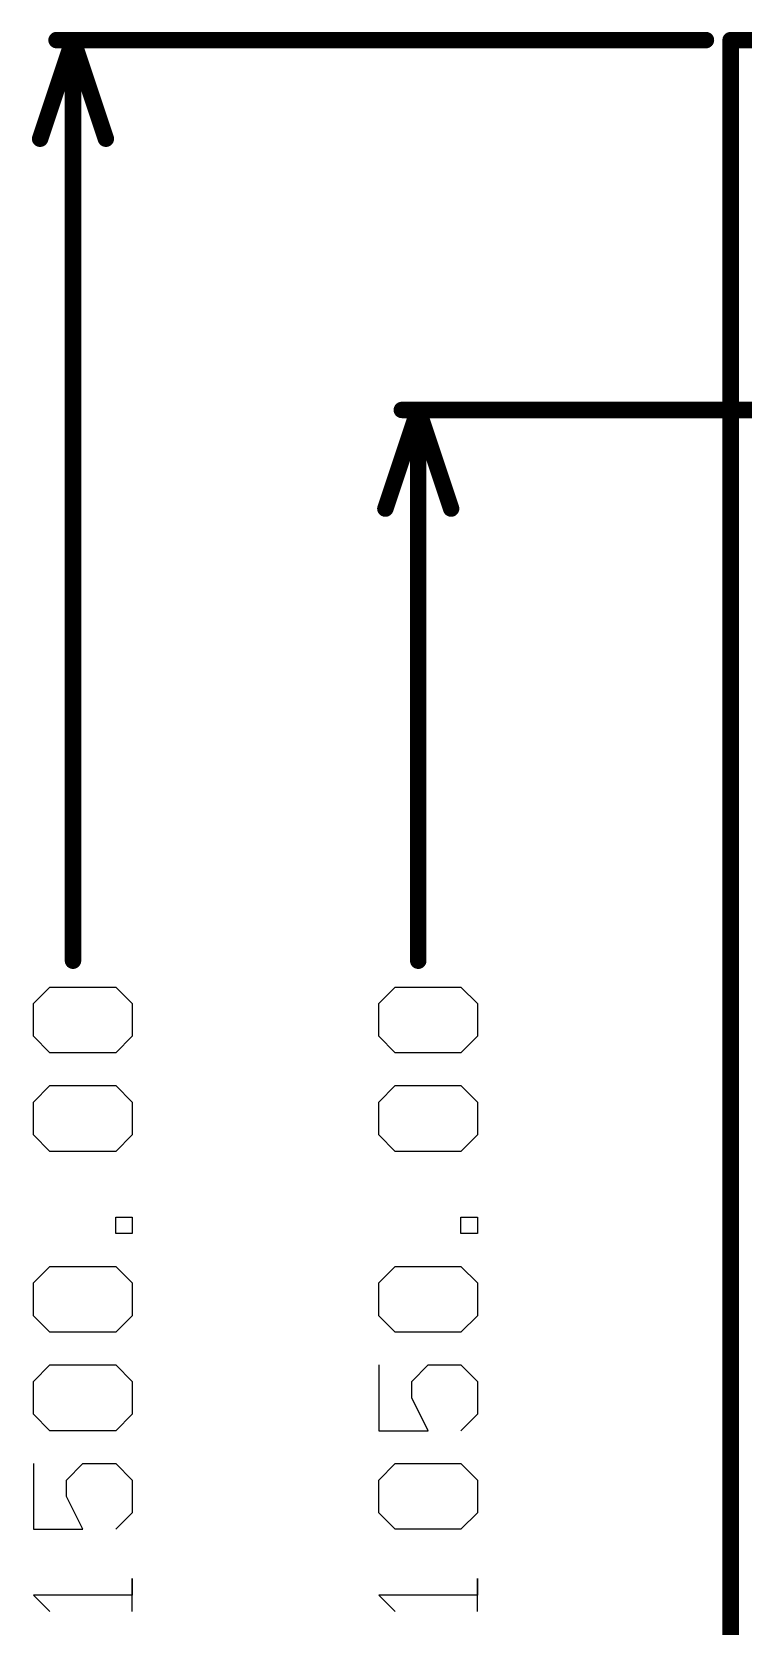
# Model space of a CAD drawing. Header units: millimetres. Extents: x 8 to 18.6, y 5.8 to 11.6.
# Drawn here: x 8.005 to 8.438, y 7.38 to 8.35 of the extents above; entities that cross this region are included whole.
import ezdxf

# ---------------------------------------------------------------- set-up
doc = ezdxf.new("R2010")
doc.units = ezdxf.units.MM
doc.header["$MEASUREMENT"] = 0
doc.layers.add('DrillDrawing', color=1, linetype='Continuous')
doc.layers.add('Mechanical4', color=56, linetype='Continuous')

msp = doc.modelspace()

# ---------------------------------------------------------------- linework, layer by layer
at = {"layer": 'DrillDrawing'}
for p, q in [((8.00601, 7.75894), (8.01601, 7.76894)), ((8.01601, 7.76894), (8.05599, 7.76894)), ((8.05599, 7.76894), (8.06599, 7.75894)), ((8.21601, 7.75894), (8.22601, 7.76894)), ((8.22601, 7.76894), (8.26599, 7.76894)), ((8.26599, 7.76894), (8.27599, 7.75894)), ((8.00601, 7.73895), (8.00601, 7.75894)), ((8.06599, 7.75894), (8.06599, 7.73895)), ((8.21601, 7.73895), (8.21601, 7.75894)), ((8.27599, 7.75894), (8.27599, 7.73895)), ((8.01601, 7.72895), (8.00601, 7.73895)), ((8.06599, 7.73895), (8.05599, 7.72895)), ((8.22601, 7.72895), (8.21601, 7.73895)), ((8.27599, 7.73895), (8.26599, 7.72895)), ((8.05599, 7.72895), (8.01601, 7.72895)), ((8.26599, 7.72895), (8.22601, 7.72895)), ((8.00601, 7.69896), (8.01601, 7.70896)), ((8.01601, 7.70896), (8.05599, 7.70896)), ((8.05599, 7.70896), (8.06599, 7.69896)), ((8.21601, 7.69896), (8.22601, 7.70896)), ((8.22601, 7.70896), (8.26599, 7.70896)), ((8.26599, 7.70896), (8.27599, 7.69896)), ((8.00601, 7.67897), (8.00601, 7.69896)), ((8.06599, 7.69896), (8.06599, 7.67897)), ((8.21601, 7.67897), (8.21601, 7.69896)), ((8.27599, 7.69896), (8.27599, 7.67897)), ((8.01601, 7.66897), (8.00601, 7.67897)), ((8.06599, 7.67897), (8.05599, 7.66897)), ((8.22601, 7.66897), (8.21601, 7.67897)), ((8.27599, 7.67897), (8.26599, 7.66897)), ((8.05599, 7.66897), (8.01601, 7.66897)), ((8.26599, 7.66897), (8.22601, 7.66897)), ((8.05599, 7.61899), (8.05599, 7.62898)), ((8.05599, 7.62898), (8.06599, 7.62898)), ((8.06599, 7.62898), (8.06599, 7.61899)), ((8.26599, 7.61899), (8.26599, 7.62898)), ((8.26599, 7.62898), (8.27599, 7.62898)), ((8.27599, 7.62898), (8.27599, 7.61899)), ((8.06599, 7.61899), (8.05599, 7.61899)), ((8.27599, 7.61899), (8.26599, 7.61899)), ((8.00601, 7.589), (8.01601, 7.59899)), ((8.01601, 7.59899), (8.05599, 7.59899)), ((8.05599, 7.59899), (8.06599, 7.589)), ((8.21601, 7.589), (8.22601, 7.59899)), ((8.22601, 7.59899), (8.26599, 7.59899)), ((8.26599, 7.59899), (8.27599, 7.589)), ((8.00601, 7.569), (8.00601, 7.589)), ((8.06599, 7.589), (8.06599, 7.569)), ((8.21601, 7.569), (8.21601, 7.589)), ((8.27599, 7.589), (8.27599, 7.569)), ((8.01601, 7.55901), (8.00601, 7.569)), ((8.06599, 7.569), (8.05599, 7.55901)), ((8.22601, 7.55901), (8.21601, 7.569)), ((8.27599, 7.569), (8.26599, 7.55901)), ((8.05599, 7.55901), (8.01601, 7.55901)), ((8.26599, 7.55901), (8.22601, 7.55901)), ((8.00601, 7.52902), (8.01601, 7.53901)), ((8.01601, 7.53901), (8.05599, 7.53901)), ((8.05599, 7.53901), (8.06599, 7.52902)), ((8.21601, 7.53901), (8.21601, 7.49903)), ((8.236, 7.52902), (8.246, 7.53901)), ((8.246, 7.53901), (8.26599, 7.53901)), ((8.26599, 7.53901), (8.27599, 7.52902)), ((8.00601, 7.50902), (8.00601, 7.52902)), ((8.06599, 7.52902), (8.06599, 7.50902)), ((8.236, 7.51902), (8.236, 7.52902)), ((8.27599, 7.52902), (8.27599, 7.50902)), ((8.246, 7.49903), (8.236, 7.51902)), ((8.01601, 7.49903), (8.00601, 7.50902)), ((8.06599, 7.50902), (8.05599, 7.49903)), ((8.27599, 7.50902), (8.26599, 7.49903)), ((8.05599, 7.49903), (8.01601, 7.49903)), ((8.21601, 7.49903), (8.246, 7.49903)), ((8.00601, 7.47903), (8.00601, 7.43905)), ((8.026, 7.46904), (8.036, 7.47903)), ((8.036, 7.47903), (8.05599, 7.47903)), ((8.05599, 7.47903), (8.06599, 7.46904)), ((8.21601, 7.46904), (8.22601, 7.47903)), ((8.22601, 7.47903), (8.26599, 7.47903)), ((8.26599, 7.47903), (8.27599, 7.46904)), ((8.026, 7.45904), (8.026, 7.46904)), ((8.06599, 7.46904), (8.06599, 7.44904)), ((8.21601, 7.44904), (8.21601, 7.46904)), ((8.27599, 7.46904), (8.27599, 7.44904)), ((8.036, 7.43905), (8.026, 7.45904)), ((8.06599, 7.44904), (8.05599, 7.43905)), ((8.22601, 7.43905), (8.21601, 7.44904)), ((8.27599, 7.44904), (8.26599, 7.43905)), ((8.00601, 7.43905), (8.036, 7.43905)), ((8.26599, 7.43905), (8.22601, 7.43905)), ((8.06599, 7.38906), (8.06599, 7.40905)), ((8.06599, 7.40905), (8.06599, 7.39906)), ((8.27599, 7.38906), (8.27599, 7.40905)), ((8.27599, 7.40905), (8.27599, 7.39906)), ((8.06599, 7.39906), (8.00601, 7.39906)), ((8.00601, 7.39906), (8.01601, 7.38906)), ((8.27599, 7.39906), (8.21601, 7.39906)), ((8.21601, 7.39906), (8.22601, 7.38906))]:
    msp.add_line(p, q, dxfattribs=at)
at = {"layer": 'DrillDrawing', "const_width": 0.01}
for points in [[(8.01, 8.285), (8.03, 8.345)], [(8.02, 8.345), (8.415, 8.345)], [(8.03, 7.78494), (8.03, 8.345)], [(8.03, 8.345), (8.05, 8.285)], [(8.22, 8.06), (8.24, 8.12)], [(8.23, 8.12), (8.516, 8.12)], [(8.24, 7.78494), (8.24, 8.12)], [(8.24, 8.12), (8.26, 8.06)]]:
    msp.add_lwpolyline(points, dxfattribs=at)
at = {"layer": 'DrillDrawing', "const_width": 0.005}
for points in [[(8.0175, 8.345, 1), (8.0225, 8.345, 1)], [(8.0275, 8.345, 1), (8.0325, 8.345, 1)], [(8.0275, 8.345, 1), (8.0325, 8.345, 1)], [(8.0275, 8.345, 1), (8.0325, 8.345, 1)], [(8.4125, 8.345, 1), (8.4175, 8.345, 1)], [(8.0075, 8.285, 1), (8.0125, 8.285, 1)], [(8.0475, 8.285, 1), (8.0525, 8.285, 1)], [(8.2275, 8.12, 1), (8.2325, 8.12, 1)], [(8.2375, 8.12, 1), (8.2425, 8.12, 1)], [(8.2375, 8.12, 1), (8.2425, 8.12, 1)], [(8.2375, 8.12, 1), (8.2425, 8.12, 1)], [(8.2175, 8.06, 1), (8.2225, 8.06, 1)], [(8.2575, 8.06, 1), (8.2625, 8.06, 1)], [(8.0275, 7.78494, 1), (8.0325, 7.78494, 1)], [(8.2375, 7.78494, 1), (8.2425, 7.78494, 1)]]:
    msp.add_lwpolyline(points, format="xyb", close=True, dxfattribs=at)
at = {"layer": 'Mechanical4', "const_width": 0.01}
for points in [[(8.43, 6.845), (8.43, 8.345)], [(8.43, 8.345), (9.93, 8.345)]]:
    msp.add_lwpolyline(points, dxfattribs=at)
at = {"layer": 'Mechanical4', "const_width": 0.005}
msp.add_lwpolyline([(8.4275, 8.345, 1), (8.4325, 8.345, 1)], format="xyb", close=True, dxfattribs=at)
msp.add_lwpolyline([(8.4275, 8.345, 1), (8.4325, 8.345, 1)], format="xyb", close=True, dxfattribs=at)

doc.saveas('drawing.dxf')
